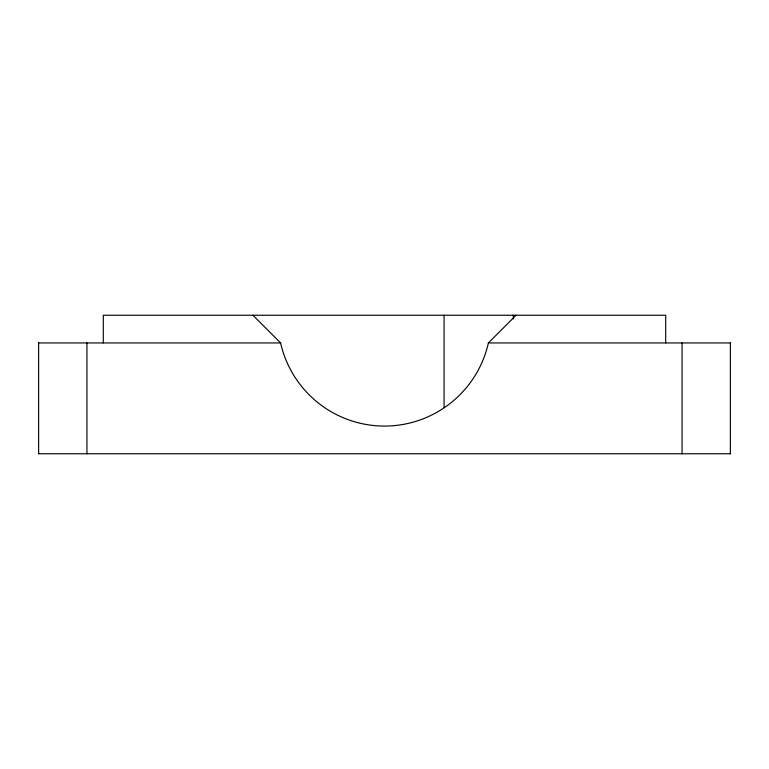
<?xml version="1.0" encoding="UTF-8"?>
<svg xmlns="http://www.w3.org/2000/svg" width="769" height="769" viewBox="0 0 769 769"><rect width="100%" height="100%" fill="white"/><g stroke="black" fill="none" stroke-linecap="round" stroke-linejoin="round"><path stroke-width="1.15" d="M38.45 342.945L280.608 342.945A106.487 106.487 0 0 0 488.392 342.945L516.095 315.242M488.392 342.945L730.55 342.945M38.45 453.758L730.55 453.758M252.905 315.242L280.608 342.945M730.377 342.945L730.377 453.758M682.065 342.945L682.065 453.758M665.704 342.945L665.704 315.242L103.296 315.242L103.296 342.945M513.327 315.242L513.327 318.837M444.069 315.242L444.069 407.541M86.935 342.945L86.935 453.758M38.623 342.945L38.623 453.758"/></g></svg>
